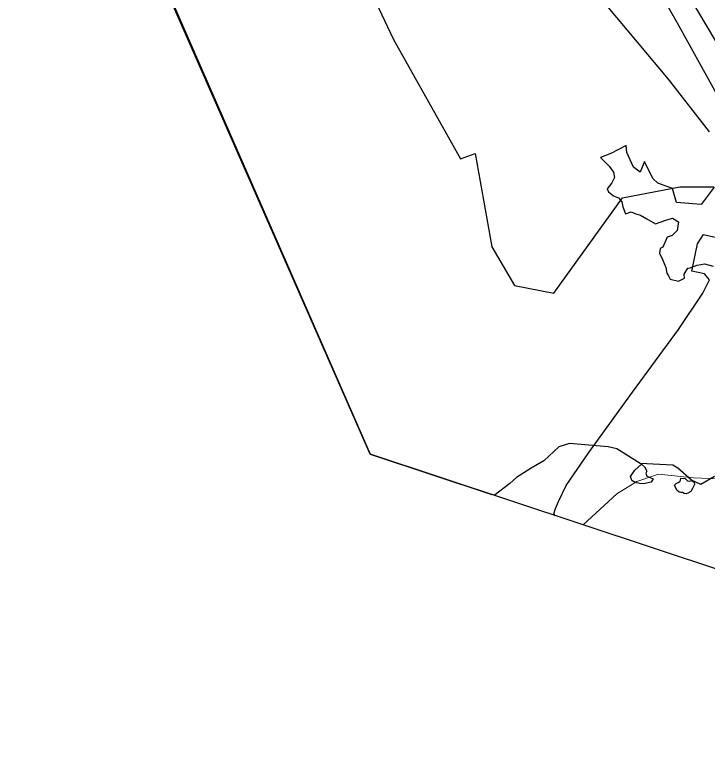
# Model space of a CAD drawing. Header units: metres. Extents: x 1167299 to 1168507, y 308548 to 309729.
# Drawn here: x 1167560.6 to 1167676.1, y 308547.9 to 308672.6 of the extents above; entities that cross this region are included whole.
import ezdxf

# ---------------------------------------------------------------- set-up
doc = ezdxf.new("R2010")
doc.units = ezdxf.units.M
for name, color, linetype in [('340_HVVBN-02_Sauer', 7, 'Continuous'), ('A-OBSTRUCTION', 7, 'Continuous'), ('Contour_Line_Intermediate', 8, 'Continuous'), ('Contour_Line_Major', 9, 'Continuous')]:
    doc.layers.add(name, color=color, linetype=linetype)
doc.layers.add('V-VEGETATION', color=2, linetype='Continuous', lineweight=20)

msp = doc.modelspace()

# ---------------------------------------------------------------- linework, layer by layer
at = {"layer": '340_HVVBN-02_Sauer'}
msp.add_lwpolyline([(1168201.19, 308819.89), (1168044.25, 308609.22), (1167858.22, 308547.87), (1167714.24, 308568), (1167619.79, 308599.36), (1167425.33, 309042.13), (1167299.92, 309440.53), (1167298.85, 309567.8), (1167316.71, 309584.36), (1167407.81, 309631.47), (1167407.81, 309631.47), (1167808.03, 309684.54), (1167921.69, 309699.85), (1168027.3, 309625.94), (1168114.83, 309675.82)], dxfattribs=at)
at = {"layer": 'A-OBSTRUCTION'}
for points in [[(1167640.14, 308592.6), (1167619.86, 308599.31), (1167423.31, 309048.71), (1167302.54, 309432.16)], [(1167677.12, 308643.9), (1167674.98, 308641.02), (1167670.84, 308641.32), (1167670.17, 308643.68), (1167667.74, 308644.57), (1167666.92, 308645.31), (1167665.52, 308648.19), (1167664.78, 308646.41), (1167663.67, 308647.23), (1167662.56, 308649.66), (1167662.49, 308650.85), (1167659.9, 308649.52), (1167658.2, 308648.85), (1167659.61, 308647.37), (1167660.35, 308646.39), (1167660.54, 308645.5), (1167660.1, 308644.62), (1167659.31, 308643.63), (1167659.51, 308643.09), (1167660.35, 308642.45), (1167661.18, 308642.1), (1167661.73, 308641.46), (1167661.92, 308640.63), (1167662.37, 308639.44), (1167663.3, 308639.79), (1167664.09, 308639.44), (1167664.83, 308639.2), (1167665.89, 308638.62), (1167667.37, 308637.79), (1167669.1, 308638.38), (1167670.18, 308638.72), (1167671.17, 308638.13), (1167670.97, 308636.65), (1167670.13, 308635.82), (1167669.29, 308635.57), (1167668.58, 308633.88), (1167668.15, 308633.68), (1167668.02, 308632.86), (1167668.54, 308631.81), (1167669.1, 308630.49), (1167669.23, 308629.57), (1167669.53, 308629.08), (1167669.82, 308628.56), (1167671.2, 308628.23), (1167672.19, 308628.72), (1167672.12, 308629.38), (1167672.75, 308630.39), (1167673.11, 308630.46), (1167674.29, 308630.89), (1167675.54, 308631.12), (1167676.98, 308630.69)], [(1167677.21, 308595.63), (1167674.9, 308594.3), (1167673.37, 308595.04), (1167671.1, 308597.01), (1167670.22, 308597.55), (1167664.79, 308597.8), (1167660.91, 308600.24), (1167659.47, 308600.57), (1167653.04, 308601.13), (1167651.27, 308600.57), (1167648.72, 308598.24), (1167646.62, 308597.03), (1167644.18, 308595.47), (1167643.07, 308594.48), (1167640.48, 308592.49)]]:
    msp.add_lwpolyline(points, dxfattribs=at)
at = {"layer": 'Contour_Line_Intermediate'}
for points, elevation in [([(1167662.4, 308686.36), (1167670.98, 308671.3), (1167677.88, 308658.84)], 72.24), ([(1167672.8, 308675.96), (1167678.84, 308665.71)], 72.54), ([(1167659.12, 308674.21), (1167669.46, 308661.88), (1167676.31, 308653.13)], 71.93), ([(1167650.67, 308589.1), (1167650.41, 308589.45), (1167650.67, 308590.31), (1167651.21, 308591.49), (1167652.49, 308594.15), (1167656.25, 308599.64), (1167663.5, 308609.71), (1167671.21, 308620.14), (1167675.26, 308626.19), (1167676.37, 308628.43), (1167675.52, 308629.42), (1167673.39, 308629.9), (1167674.33, 308634.44), (1167675.33, 308636.02), (1167677.32, 308635.57)], 71.32)]:
    msp.add_lwpolyline(points, dxfattribs=dict(at, elevation=elevation))
at = {"layer": 'Contour_Line_Intermediate', "elevation": 71.02}
for points in [[(1167665.9, 308595.73), (1167666.96, 308595.26), (1167666.66, 308594.72), (1167665.33, 308594.43), (1167664.68, 308594.48), (1167663.96, 308594.63), (1167663.41, 308594.98), (1167663.19, 308595.67), (1167663.92, 308596.68), (1167665.03, 308597.69), (1167665.52, 308597.24), (1167665.91, 308596.55), (1167665.73, 308596.19), (1167665.9, 308595.73)], [(1167672.7, 308594.91), (1167673, 308594.85), (1167673.41, 308594.99), (1167673.79, 308594.72), (1167673.87, 308594.29), (1167673.54, 308593.66), (1167673.23, 308593.16), (1167672.73, 308592.89), (1167672.47, 308592.76), (1167672.14, 308592.8), (1167671.83, 308592.97), (1167671.58, 308592.97), (1167671.35, 308593.01), (1167671.24, 308593.11), (1167670.98, 308593.32), (1167670.76, 308593.71), (1167670.5, 308594.2), (1167670.81, 308594.49), (1167671.14, 308594.63), (1167671.43, 308594.83), (1167671.52, 308595.02), (1167671.59, 308595.37), (1167672.28, 308595.32), (1167672.7, 308594.91)]]:
    msp.add_lwpolyline(points, close=True, dxfattribs=at)
at = {"layer": 'Contour_Line_Major', "elevation": 71.63}
msp.add_lwpolyline([(1167602.76, 308712.88), (1167623.7, 308668.51), (1167634.88, 308648.64), (1167637.3, 308649.49), (1167640.07, 308633.95), (1167643.85, 308627.51), (1167650.44, 308626.22), (1167661.86, 308642.11), (1167671.4, 308643.95), (1167677.08, 308643.95)], dxfattribs=at)
at = {"layer": 'V-VEGETATION'}
msp.add_lwpolyline([(1168201.19, 308819.89), (1168044.25, 308609.22), (1167858.22, 308547.87), (1167739.67, 308564.45), (1167730.84, 308570.07), (1167722.29, 308575.61), (1167716.45, 308580.85), (1167711.05, 308585.05), (1167705.95, 308589.24), (1167699.66, 308592.39), (1167689.87, 308594.39), (1167680.42, 308595.14), (1167673.68, 308595.44), (1167667.83, 308596.04), (1167664.23, 308594.84), (1167660.94, 308592.75), (1167655.31, 308587.57), (1167619.79, 308599.36), (1167425.33, 309042.13), (1167299.92, 309440.53)], dxfattribs=at)

doc.saveas('drawing.dxf')
